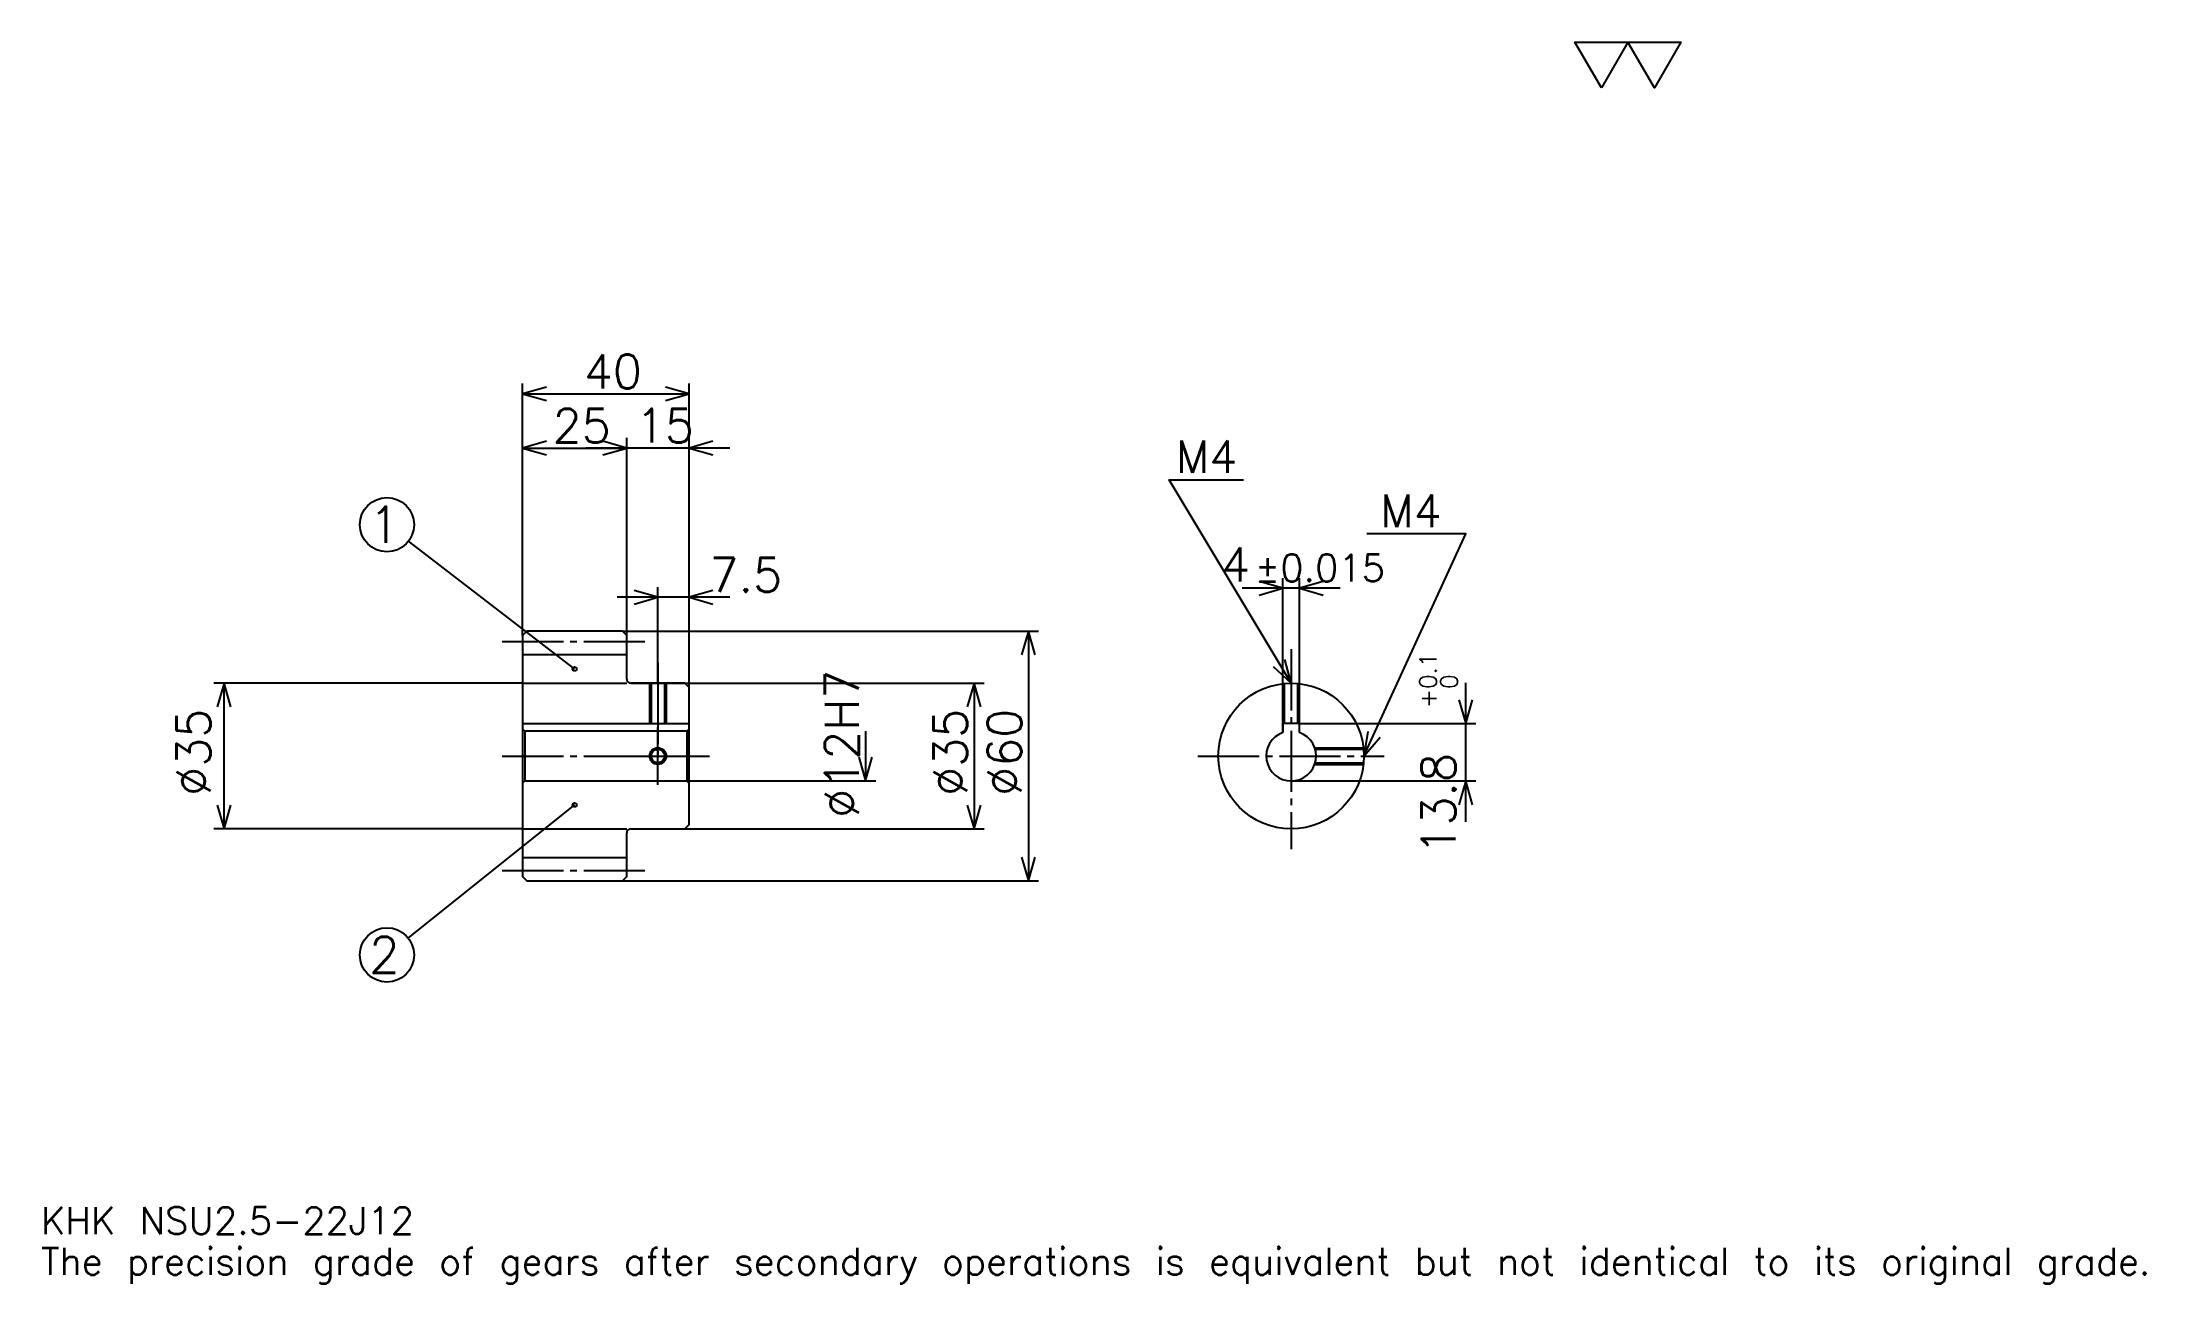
# Model space of a CAD drawing. Extents: x 17 to 522, y 6 to 304.
import ezdxf

# ---------------------------------------------------------------- set-up
doc = ezdxf.new("R2010")
doc.units = 0
doc.linetypes.add('DASHDOT', pattern=[19.565218, 14.673913, -1.630435, 1.630435, -1.630435])
doc.layers.get('0').update_dxf_attribs({"linetype": 'CONTINUOUS'})
doc.layers.add('DASHDOT', color=6, linetype='DASHDOT')
doc.styles.add('KANJI', font='TXT', dxfattribs={"bigfont": 'BIGFONT'})

msp = doc.modelspace()

# ---------------------------------------------------------------- linework, layer by layer
at = {"color": 5}
for p, q in [((132.065216, 162.880432), (132.065216, 222.391296)), ((132.065216, 219.945648), (172.065216, 219.945648)), ((172.065216, 162.880432), (172.065216, 222.391296)), ((157.065216, 162.880432), (157.065216, 209.347839)), ((132.065216, 206.902176), (157.065216, 206.902176)), ((181.847824, 206.902176), (147.282608, 206.902176)), ((144.565216, 153.817932), (104.62735, 184.514755)), ((164.565216, 162.880432), (164.565216, 173.478256)), ((328.521729, 173.206512), (304.956543, 173.206512)), ((314.739136, 140.680435), (314.739136, 175.652161)), ((318.739136, 140.680435), (318.739136, 175.652161)), ((181.847824, 171.032608), (154.782608, 171.032608)), ((132.065216, 161.880432), (132.065216, 162.880432)), ((156.065216, 162.880432), (172.065216, 162.880432)), ((157.065216, 161.880432), (157.065216, 162.880432)), ((164.565216, 150.380432), (164.565216, 162.880432)), ((164.565216, 150.380432), (164.565216, 162.880432)), ((172.065216, 162.880432), (256.032593, 162.880432)), ((172.065216, 149.380432), (172.065216, 162.880432)), ((253.586945, 162.880432), (253.586945, 102.880432)), ((132.065216, 150.380432), (57.880432, 150.380432)), ((60.326088, 115.380432), (60.326088, 150.380432)), ((158.065216, 150.380432), (172.065216, 150.380432)), ((172.065216, 150.380432), (242.989136, 150.380432)), ((240.543488, 150.380432), (240.543488, 115.380432)), ((358.695648, 117.097824), (358.695648, 150.463043)), ((214.456512, 138.880432), (214.456512, 126.880432)), ((318.739136, 140.680435), (361.141296, 140.680435)), ((172.065216, 126.880432), (216.902176, 126.880432)), ((316.739136, 126.880432), (361.141296, 126.880432)), ((144.565216, 121.130432), (104.550697, 89.14389)), ((132.065216, 115.380432), (57.880432, 115.380432)), ((158.065216, 115.380432), (172.065216, 115.380432)), ((172.065216, 115.380432), (242.989136, 115.380432)), ((156.065216, 102.880432), (172.065216, 102.880432)), ((172.065216, 102.880432), (256.032593, 102.880432))]:
    msp.add_line(p, q, dxfattribs=at)
at = {"color": 4}
for p, q in [((132.065216, 157.255432), (157.065216, 157.255432)), ((132.065216, 150.380432), (157.065216, 150.380432)), ((132.065216, 140.680435), (172.065216, 140.680435)), ((132.565216, 138.880432), (132.565216, 126.880432)), ((171.565216, 138.880432), (172.065216, 139.380432)), ((171.565216, 126.880432), (172.065216, 126.380432)), ((132.065216, 115.380432), (157.065216, 115.380432)), ((132.065216, 108.505432), (157.065216, 108.505432))]:
    msp.add_line(p, q, dxfattribs=at)
at = {"color": 7}
msp.add_lwpolyline([(391.304352, 293.478271), (384.945648, 304.5), (410.380432, 304.5), (404.021729, 293.478271), (397.663055, 304.5), (391.304352, 293.478271)], dxfattribs=at)
at = {"color": 5}
for points in [[(137.771744, 221.57608), (132.065216, 219.945648), (137.771744, 218.315216)], [(166.358704, 218.315216), (172.065216, 219.945648), (166.358704, 221.57608)], [(137.771744, 208.532608), (132.065216, 206.902176), (137.771744, 205.271744)], [(151.358688, 205.271744), (157.065216, 206.902176), (151.358688, 208.532608)], [(151.358688, 205.271744), (157.065216, 206.902176), (151.358688, 208.532608)], [(177.771729, 208.532608), (172.065216, 206.902176), (177.771729, 205.271744)], [(316.739136, 150.380432), (287.391296, 199.293472), (305.32608, 199.293472)], [(334.239136, 132.880432), (358.695648, 186.25), (334.891296, 186.25)], [(158.858688, 169.402176), (164.565216, 171.032608), (158.858688, 172.66304)], [(177.771729, 172.66304), (172.065216, 171.032608), (177.771729, 169.402176)], [(309.032593, 171.57608), (314.739136, 173.206512), (309.032593, 174.836945)], [(324.445679, 174.836945), (318.739136, 173.206512), (324.445679, 171.57608)], [(255.217377, 157.173904), (253.586945, 162.880432), (251.956512, 157.173904)], [(312.40506, 154.434875), (316.739136, 150.380432), (315.201233, 156.112579)], [(61.95652, 144.673904), (60.326088, 150.380432), (58.695656, 144.673904)], [(242.17392, 144.673904), (240.543488, 150.380432), (238.913055, 144.673904)], [(357.065216, 146.386948), (358.695648, 140.680435), (360.32608, 146.386948)], [(335.134216, 138.747421), (334.239136, 132.880432), (338.098633, 137.388977)], [(212.82608, 132.58696), (214.456512, 126.880432), (216.086945, 132.58696)], [(360.32608, 121.173912), (358.695648, 126.880432), (357.065216, 121.173912)], [(58.695656, 121.086952), (60.326088, 115.380432), (61.95652, 121.086952)], [(238.913055, 121.086952), (240.543488, 115.380432), (242.17392, 121.086952)], [(251.956512, 108.586952), (253.586945, 102.880432), (255.217377, 108.586952)]]:
    msp.add_lwpolyline(points, dxfattribs=at)
at = {"color": 4}
for points in [[(157.065216, 151.380432), (157.065216, 161.880432), (156.065216, 162.880432), (133.065216, 162.880432), (132.065216, 161.880432), (132.065216, 126.380432)], [(158.065216, 115.380432), (171.065216, 115.380432), (172.065216, 116.380432), (172.065216, 149.380432), (171.065216, 150.380432), (158.065216, 150.380432)], [(162.565216, 150.380432), (162.565216, 140.680435)], [(162.945221, 150.380432), (162.945221, 140.680435)], [(166.185211, 150.380432), (166.185211, 140.680435)], [(166.565216, 150.380432), (166.565216, 140.680435)], [(314.739136, 138.537292), (314.739136, 150.265778)], [(315.119141, 140.680435), (315.119141, 150.305283)], [(318.359131, 140.680435), (318.359131, 150.305283)], [(318.739136, 138.537292), (318.739136, 150.265778)], [(132.065216, 126.380432), (132.565216, 126.880432), (171.565216, 126.880432), (171.565216, 138.880432), (132.565216, 138.880432), (132.065216, 139.380432)], [(318.739136, 138.537292), (318.739136, 140.680435), (314.739136, 140.680435), (314.739136, 138.537292)], [(322.395996, 134.880432), (334.124481, 134.880432)], [(322.516296, 134.500427), (334.164001, 134.500427)], [(322.395996, 130.880432), (334.124481, 130.880432)], [(322.516296, 131.260437), (334.164001, 131.260437)], [(132.065216, 126.380432), (132.065216, 103.880432), (133.065216, 102.880432), (156.065216, 102.880432), (157.065216, 103.880432), (157.065216, 114.380432)]]:
    msp.add_lwpolyline(points, dxfattribs=at)
at = {"color": 5}
for centre, radius in [((99.45652, 188.489136), 6.521739), ((144.565216, 153.817932), 0.48913), ((144.565216, 121.130432), 0.48913), ((99.45652, 85.071732), 6.521739)]:
    msp.add_circle(centre, radius, dxfattribs=at)
at = {"color": 4}
for centre, radius in [((316.739136, 132.880432), 17.5), ((164.565216, 132.880432), 1.62)]:
    msp.add_circle(centre, radius, dxfattribs=at)
at = {"color": 7}
msp.add_circle((164.565216, 132.880432), 2, dxfattribs=at)
at = {"color": 4}
for centre, radius, start, end in [((158.065216, 151.380432), 1, 180, 270), ((316.739136, 132.880432), 6, 109.47122094, 70.52877906), ((158.065216, 114.380432), 1, 90, 180)]:
    msp.add_arc(centre, radius, start, end, dxfattribs=at)
at = {"layer": 'DASHDOT', "color": 7}
for p, q in [((127.173912, 160.380432), (161.956512, 160.380432)), ((316.739136, 158.532608), (316.739136, 110.489128)), ((164.565216, 150.380432), (164.565216, 132.880432)), ((127.173912, 132.880432), (176.956512, 132.880432)), ((294.347839, 132.880432), (339.130432, 132.880432)), ((127.173912, 105.380432), (161.956512, 105.380432))]:
    msp.add_line(p, q, dxfattribs=at)
for points in [[(164.565216, 155.271729), (164.565216, 135.789124)], [(164.565216, 125.989128), (164.565216, 139.771744)], [(157.67392, 132.880432), (171.456512, 132.880432)]]:
    msp.add_lwpolyline(points, dxfattribs=at)

# ---------------------------------------------------------------- texts
at = {"color": 7, "style": 'KANJI'}
for s, height, p in [('40', 8.152174, (146.766296, 221.25)), ('25', 8.152174, (139.266296, 208.206512)), ('15', 8.152174, (159.266296, 208.206512)), ('M4', 7.826087, (289.021729, 200.92392)), ('1', 8.695652, (95.108688, 184.141296)), ('M4', 7.826087, (338.152161, 187.880432)), ('4', 8.152174, (299.911438, 174.836945)), ('7.5', 8.152174, (176.956512, 172.33696)), ('%%p0.015', 6.521739, (307.981079, 174.836945)), ('2', 8.695652, (95.108688, 80.723907)), ('KHK NSU2.5-22J12', 6.521739, (16.304348, 17.934782)), ('The precision grade of gears after secondary operations is equivalent but not identical to its original grade.', 6.521739, (16.304348, 8.152174))]:
    msp.add_text(s, height=height, dxfattribs=at).set_placement(p)
for s, height, p in [('%%c12H7', 8.152174, (212.82608, 118.002716)), ('0.1', 4.076087, (351.684784, 149.006714)), ('0', 4.076087, (356.739136, 149.006714)), ('+', 4.076087, (351.684784, 144.441498)), ('%%c35', 8.152174, (57.065216, 123.301628)), ('%%c35', 8.152174, (238.913055, 123.301628)), ('%%c60', 8.152174, (251.956512, 123.301628)), ('13.8', 8.152174, (356.25, 109.155663))]:
    msp.add_text(s, height=height, rotation=90, dxfattribs=at).set_placement(p)

doc.saveas('drawing.dxf')
